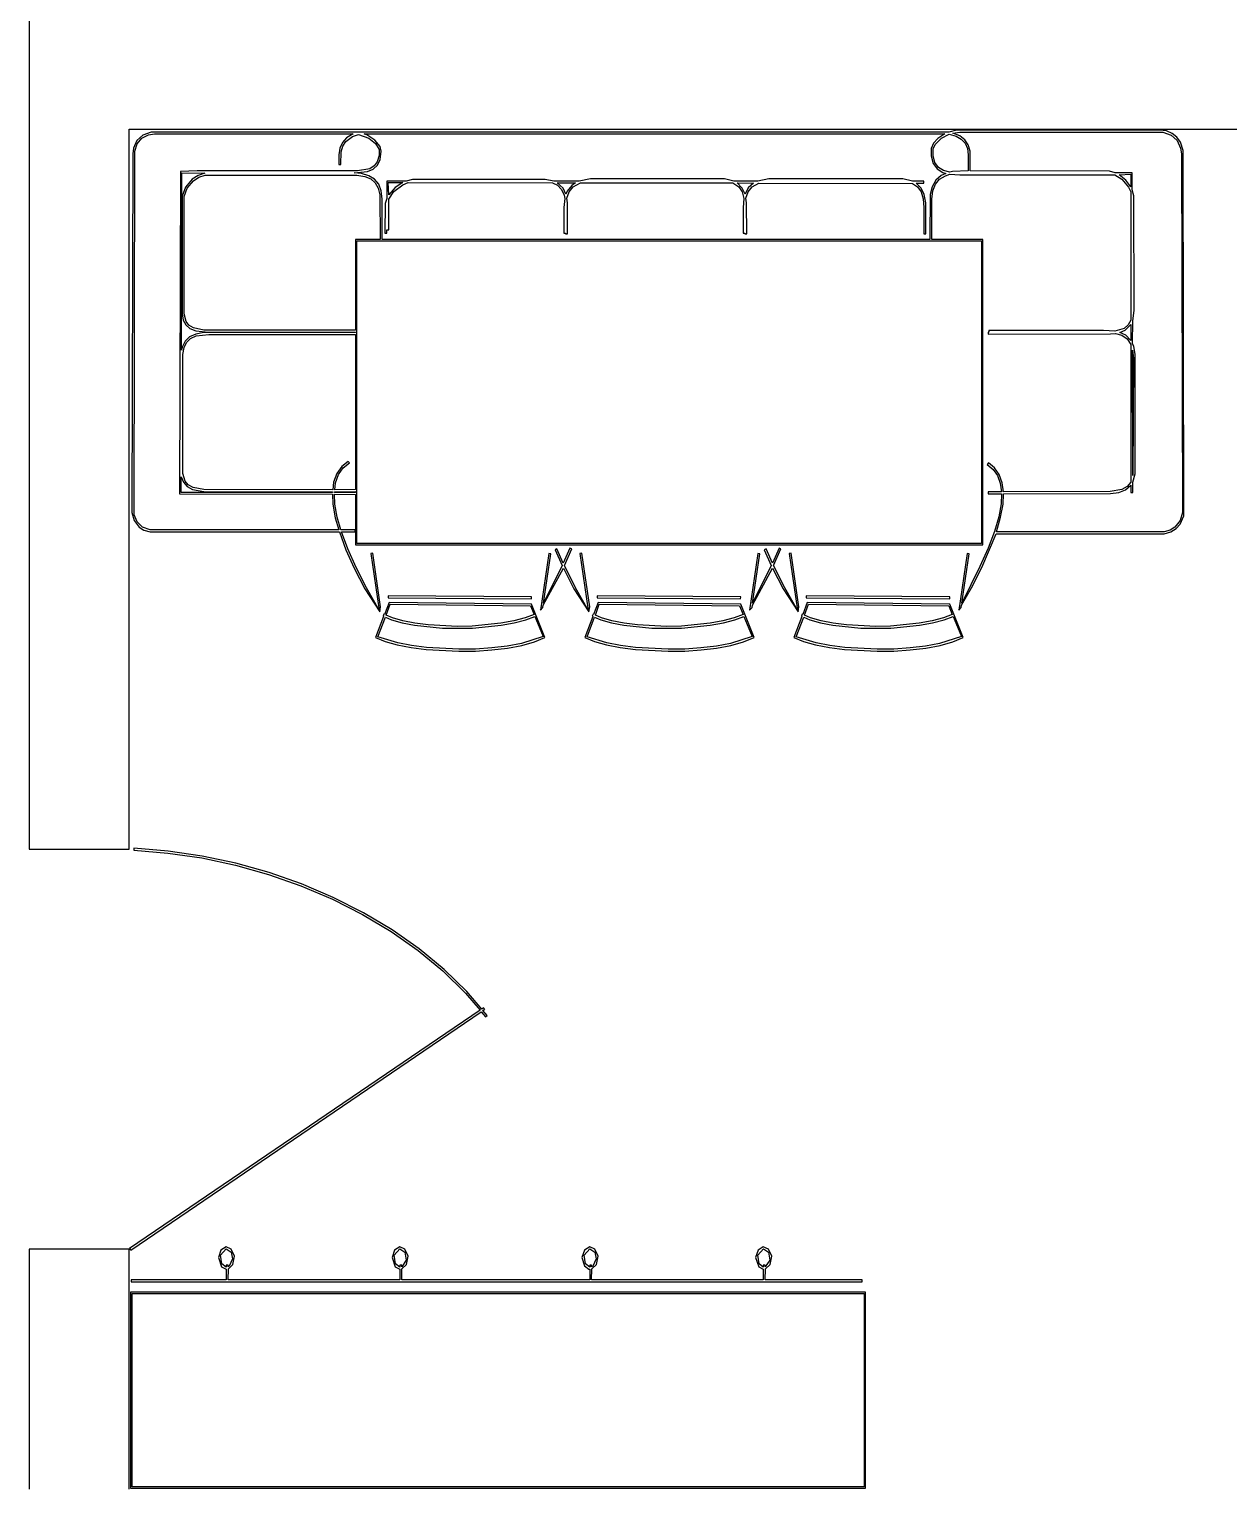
# Model space of a CAD drawing. Header units: metres. Extents: x -12.3 to 21.7, y -8.9 to 7.5.
# Drawn here: x -9.2 to -6.203, y -4.399 to -0.75 of the extents above; entities that cross this region are included whole.
import ezdxf

# ---------------------------------------------------------------- set-up
doc = ezdxf.new("R2010")
doc.units = ezdxf.units.M

msp = doc.modelspace()

# ---------------------------------------------------------------- linework, layer by layer
for p, q in [((-9.2, 1.29999), (-9.2, -2.79999)), ((-8.95, -2.79999), (-8.95, -1)), ((-8.95, -1), (-4.29999, -1)), ((-8.91606, -1.01468), (-8.93109, -1.02864)), ((-8.91858, -1.02257), (-8.90155, -1.01384)), ((-8.89542, -1.00752), (-8.91606, -1.01468)), ((-8.90155, -1.01384), (-8.88728, -1.01199)), ((-6.90236, -1.00752), (-8.89542, -1.00752)), ((-8.88728, -1.01199), (-8.39056, -1.01199)), ((-8.40919, -1.03047), (-8.39203, -1.01793)), ((-8.39056, -1.01199), (-8.40742, -1.02179)), ((-8.39203, -1.01793), (-8.37714, -1.01314)), ((-8.37714, -1.01314), (-8.3515, -1.02255)), ((-8.35634, -1.01445), (-8.36325, -1.01166)), ((-8.36325, -1.01166), (-6.91177, -1.0117)), ((-8.33607, -1.02736), (-8.35634, -1.01445)), ((-6.91177, -1.0117), (-6.92973, -1.02359)), ((-6.9203, -1.02257), (-6.90172, -1.01265)), ((-6.88303, -1.00255), (-6.90236, -1.00752)), ((-6.90172, -1.01265), (-6.88393, -1.0175)), ((-6.89223, -1.00951), (-6.87437, -1.007)), ((-6.87476, -1.01653), (-6.89223, -1.00951)), ((-6.88393, -1.0175), (-6.87134, -1.02489)), ((-6.37492, -1.002), (-6.88303, -1.00255)), ((-6.86247, -1.02625), (-6.87476, -1.01653)), ((-6.87437, -1.007), (-6.3671, -1.00752)), ((-6.35832, -1.00421), (-6.37492, -1.002)), ((-6.3671, -1.00752), (-6.34645, -1.01468)), ((-6.34386, -1.01041), (-6.35832, -1.00421)), ((-6.34645, -1.01468), (-6.33142, -1.02864)), ((-6.33211, -1.01993), (-6.34386, -1.01041)), ((-6.32341, -1.03206), (-6.33211, -1.01993)), ((-8.93965, -1.04727), (-8.94136, -1.06126)), ((-8.93109, -1.02864), (-8.93965, -1.04727)), ((-8.93791, -1.96396), (-8.93596, -1.05476)), ((-8.93596, -1.05476), (-8.9303, -1.0368)), ((-8.9303, -1.0368), (-8.91858, -1.02257)), ((-8.424, -1.04752), (-8.42621, -1.06389)), ((-8.41759, -1.03328), (-8.424, -1.04752)), ((-8.42122, -1.08833), (-8.4207, -1.0562)), ((-8.4207, -1.0562), (-8.41673, -1.04214)), ((-8.40742, -1.02179), (-8.41759, -1.03328)), ((-8.41673, -1.04214), (-8.40919, -1.03047)), ((-8.3515, -1.02255), (-8.33443, -1.0359)), ((-8.32304, -1.04358), (-8.33607, -1.02736)), ((-8.33443, -1.0359), (-8.32582, -1.05043)), ((-8.32582, -1.05043), (-8.32585, -1.06537)), ((-8.32024, -1.05487), (-8.32304, -1.04358)), ((-8.32277, -1.07552), (-8.32024, -1.05487)), ((-6.94641, -1.04805), (-6.94658, -1.06664)), ((-6.94026, -1.03513), (-6.94641, -1.04805)), ((-6.94162, -1.06599), (-6.94154, -1.04924)), ((-6.94154, -1.04924), (-6.93616, -1.03796)), ((-6.92973, -1.02359), (-6.94026, -1.03513)), ((-6.93616, -1.03796), (-6.9203, -1.02257)), ((-6.87134, -1.02489), (-6.86171, -1.03514)), ((-6.85365, -1.0392), (-6.86247, -1.02625)), ((-6.86171, -1.03514), (-6.85558, -1.04822)), ((-6.85558, -1.04822), (-6.85342, -1.06406)), ((-6.84901, -1.05511), (-6.85365, -1.0392)), ((-6.84842, -1.10414), (-6.84901, -1.05511)), ((-6.33142, -1.02864), (-6.32286, -1.04727)), ((-6.31662, -1.05356), (-6.32341, -1.03206)), ((-6.32286, -1.04727), (-6.32115, -1.06126)), ((-6.31485, -1.96619), (-6.31662, -1.05356)), ((-8.94136, -1.06126), (-8.94395, -1.95808)), ((-8.42621, -1.06389), (-8.42621, -1.08833)), ((-8.42621, -1.08833), (-8.42122, -1.08833)), ((-8.3382, -1.09192), (-8.34923, -1.09866)), ((-8.34071, -1.09996), (-8.32985, -1.09023)), ((-8.33029, -1.08136), (-8.3382, -1.09192)), ((-8.32585, -1.06537), (-8.33029, -1.08136)), ((-8.32985, -1.09023), (-8.32277, -1.07552)), ((-6.94658, -1.06664), (-6.94121, -1.08574)), ((-6.93672, -1.08356), (-6.94162, -1.06599)), ((-6.94121, -1.08574), (-6.93098, -1.09938)), ((-6.92766, -1.09566), (-6.93672, -1.08356)), ((-6.85342, -1.06406), (-6.85342, -1.10414)), ((-6.32115, -1.06126), (-6.31856, -1.95808)), ((-8.82207, -1.10561), (-8.82407, -1.91139)), ((-8.77992, -1.10414), (-8.82207, -1.10561)), ((-8.81964, -1.55211), (-8.81853, -1.10915)), ((-8.81853, -1.10915), (-8.76091, -1.10988)), ((-8.79294, -1.12503), (-8.80962, -1.14484)), ((-8.80531, -1.14737), (-8.78972, -1.12885)), ((-8.77809, -1.11533), (-8.79294, -1.12503)), ((-8.78972, -1.12885), (-8.77592, -1.11983)), ((-8.37946, -1.10399), (-8.77992, -1.10414)), ((-8.76091, -1.10988), (-8.77809, -1.11533)), ((-8.77592, -1.11983), (-8.76013, -1.11482)), ((-8.76013, -1.11482), (-8.38101, -1.11456)), ((-8.38814, -1.10915), (-8.35455, -1.10571)), ((-8.37003, -1.11089), (-8.38814, -1.10915)), ((-8.38101, -1.11456), (-8.36177, -1.11787)), ((-8.34923, -1.09866), (-8.37946, -1.10399)), ((-8.35167, -1.11618), (-8.37003, -1.11089)), ((-8.36177, -1.11787), (-8.34659, -1.12442)), ((-8.35455, -1.10571), (-8.34071, -1.09996)), ((-8.33722, -1.12511), (-8.35167, -1.11618)), ((-8.34659, -1.12442), (-8.33533, -1.13414)), ((-8.32675, -1.13774), (-8.33722, -1.12511)), ((-8.25842, -1.12996), (-8.30661, -1.12996)), ((-8.30661, -1.12996), (-8.30661, -1.17352)), ((-8.24205, -1.12561), (-8.25842, -1.12996)), ((-7.91042, -1.12535), (-8.24205, -1.12561)), ((-7.88892, -1.12996), (-7.91042, -1.12535)), ((-7.82591, -1.12996), (-7.88892, -1.12996)), ((-7.79782, -1.1244), (-7.82591, -1.12996)), ((-7.46272, -1.12442), (-7.79782, -1.1244)), ((-7.43938, -1.12996), (-7.46272, -1.12442)), ((-7.3792, -1.12996), (-7.43938, -1.12996)), ((-7.35168, -1.1244), (-7.3792, -1.12996)), ((-7.01678, -1.12442), (-7.35168, -1.1244)), ((-6.99306, -1.12996), (-7.01678, -1.12442)), ((-6.96445, -1.12996), (-6.99306, -1.12996)), ((-6.96445, -1.13496), (-6.96445, -1.12996)), ((-6.93489, -1.12776), (-6.94414, -1.14368)), ((-6.93578, -1.13774), (-6.92531, -1.12511)), ((-6.9212, -1.11592), (-6.93489, -1.12776)), ((-6.93098, -1.09938), (-6.91713, -1.10789)), ((-6.91521, -1.10327), (-6.92766, -1.09566)), ((-6.92531, -1.12511), (-6.91084, -1.11618)), ((-6.90959, -1.11043), (-6.9212, -1.11592)), ((-6.91713, -1.10789), (-6.90959, -1.11043)), ((-6.89984, -1.10744), (-6.91521, -1.10327)), ((-6.91084, -1.11618), (-6.89958, -1.1125)), ((-6.89336, -1.10596), (-6.89984, -1.10744)), ((-6.89958, -1.1125), (-6.87442, -1.11414)), ((-6.85342, -1.10414), (-6.89336, -1.10596)), ((-6.87442, -1.11414), (-6.4874, -1.11414)), ((-6.50082, -1.10493), (-6.84842, -1.10414)), ((-6.48645, -1.10915), (-6.50082, -1.10493)), ((-6.4874, -1.11414), (-6.46959, -1.12503)), ((-6.44398, -1.10915), (-6.48645, -1.10915)), ((-6.47684, -1.11389), (-6.44751, -1.11269)), ((-6.45956, -1.12766), (-6.47684, -1.11389)), ((-6.46959, -1.12503), (-6.4529, -1.14484)), ((-6.44749, -1.14445), (-6.45956, -1.12766)), ((-6.44751, -1.11269), (-6.44749, -1.14445)), ((-6.44388, -1.15196), (-6.44398, -1.10915)), ((-8.81795, -1.16725), (-8.81819, -1.46184)), ((-8.80962, -1.14484), (-8.81795, -1.16725)), ((-8.813, -1.16801), (-8.80531, -1.14737)), ((-8.33533, -1.13414), (-8.3277, -1.14731)), ((-8.3277, -1.14731), (-8.32375, -1.16443)), ((-8.32039, -1.15421), (-8.32675, -1.13774)), ((-8.32375, -1.16443), (-8.32324, -1.27553)), ((-8.31824, -1.17458), (-8.32039, -1.15421)), ((-8.30307, -1.1335), (-8.26662, -1.13354)), ((-8.30171, -1.16432), (-8.30307, -1.1335)), ((-8.28516, -1.14548), (-8.30171, -1.16432)), ((-8.30161, -1.17455), (-8.28874, -1.15564)), ((-8.28874, -1.15564), (-8.26651, -1.13899)), ((-8.26662, -1.13354), (-8.28516, -1.14548)), ((-8.26651, -1.13899), (-8.25343, -1.13356)), ((-8.25343, -1.13356), (-7.89241, -1.13394)), ((-7.89241, -1.13394), (-7.88025, -1.13995)), ((-7.86603, -1.14757), (-7.8806, -1.13396)), ((-7.8806, -1.13396), (-7.83488, -1.13402)), ((-7.88025, -1.13995), (-7.87016, -1.15036)), ((-7.87016, -1.15036), (-7.86349, -1.16502)), ((-7.85901, -1.16277), (-7.86603, -1.14757)), ((-7.86349, -1.16502), (-7.86185, -1.173)), ((-7.85542, -1.15453), (-7.85901, -1.16277)), ((-7.85661, -1.17276), (-7.85101, -1.15689)), ((-7.84431, -1.14043), (-7.85542, -1.15453)), ((-7.85101, -1.15689), (-7.841, -1.14418)), ((-7.83488, -1.13402), (-7.84431, -1.14043)), ((-7.841, -1.14418), (-7.82233, -1.13402)), ((-7.82233, -1.13402), (-7.4416, -1.13445)), ((-7.4416, -1.13445), (-7.42712, -1.14418)), ((-7.41833, -1.14725), (-7.43108, -1.13446)), ((-7.43108, -1.13446), (-7.39014, -1.13513)), ((-7.42712, -1.14418), (-7.41875, -1.15689)), ((-7.41875, -1.15689), (-7.41423, -1.17303)), ((-7.41138, -1.16255), (-7.41833, -1.14725)), ((-7.4032, -1.14696), (-7.41138, -1.16255)), ((-7.40897, -1.17264), (-7.40358, -1.15689)), ((-7.40358, -1.15689), (-7.39386, -1.14418)), ((-7.39014, -1.13513), (-7.4032, -1.14696)), ((-7.39386, -1.14418), (-7.37708, -1.13451)), ((-7.37708, -1.13451), (-6.99254, -1.13553)), ((-6.99254, -1.13553), (-6.98032, -1.14418)), ((-6.97137, -1.14716), (-6.98369, -1.13495)), ((-6.98369, -1.13495), (-6.96445, -1.13496)), ((-6.98032, -1.14418), (-6.97151, -1.15689)), ((-6.97151, -1.15689), (-6.9662, -1.17401)), ((-6.96365, -1.16338), (-6.97137, -1.14716)), ((-6.95988, -1.18391), (-6.96365, -1.16338)), ((-6.94872, -1.16336), (-6.94928, -1.27553)), ((-6.94414, -1.14368), (-6.94872, -1.16336)), ((-6.94427, -1.17458), (-6.94214, -1.15421)), ((-6.94214, -1.15421), (-6.93578, -1.13774)), ((-6.4529, -1.14484), (-6.44748, -1.15659)), ((-6.44748, -1.15659), (-6.44728, -1.47702)), ((-6.43964, -1.16649), (-6.44388, -1.15196)), ((-6.43898, -1.45316), (-6.43964, -1.16649)), ((-8.8132, -1.4614), (-8.813, -1.16801)), ((-8.31824, -1.27553), (-8.31824, -1.17458)), ((-8.31065, -1.18605), (-8.31157, -1.25955)), ((-8.30661, -1.17352), (-8.31065, -1.18605)), ((-8.30161, -1.25191), (-8.30161, -1.17455)), ((-7.86185, -1.173), (-7.86391, -1.19577)), ((-7.86391, -1.19577), (-7.86391, -1.25957)), ((-7.85521, -1.18396), (-7.85661, -1.17276)), ((-7.85478, -1.26115), (-7.85521, -1.18396)), ((-7.41423, -1.17303), (-7.41621, -1.19579)), ((-7.41621, -1.19579), (-7.41621, -1.25957)), ((-7.40755, -1.18394), (-7.40897, -1.17264)), ((-7.40712, -1.26115), (-7.40755, -1.18394)), ((-6.9662, -1.17401), (-6.96442, -1.19588)), ((-6.96442, -1.19588), (-6.96442, -1.26115)), ((-6.95943, -1.26115), (-6.95988, -1.18391)), ((-6.94427, -1.27553), (-6.94427, -1.17458)), ((-8.38493, -1.27553), (-8.38493, -1.50208)), ((-8.32324, -1.27553), (-8.38493, -1.27553)), ((-6.94928, -1.27553), (-8.31824, -1.27553)), ((-8.31157, -1.25955), (-8.30656, -1.25955)), ((-8.30656, -1.25955), (-8.30656, -1.25191)), ((-8.30656, -1.25191), (-8.30161, -1.25191)), ((-7.86391, -1.25957), (-7.85977, -1.25957)), ((-7.85977, -1.25957), (-7.85977, -1.26115)), ((-7.85977, -1.26115), (-7.85478, -1.26115)), ((-7.41621, -1.25957), (-7.41212, -1.25957)), ((-7.41212, -1.25957), (-7.41212, -1.26115)), ((-7.41212, -1.26115), (-7.40712, -1.26115)), ((-6.96442, -1.26115), (-6.95943, -1.26115)), ((-6.81714, -1.27553), (-6.94427, -1.27553)), ((-6.81714, -2.03889), (-6.81714, -1.27553)), ((-8.38139, -2.03535), (-8.38139, -1.27907)), ((-8.38139, -1.27907), (-6.82068, -1.27907)), ((-6.82068, -1.27907), (-6.82068, -2.03535)), ((-6.44255, -1.47862), (-6.43898, -1.45316)), ((-8.81819, -1.46184), (-8.81525, -1.47702)), ((-8.81525, -1.47702), (-8.80884, -1.48907)), ((-8.80809, -1.48108), (-8.8132, -1.4614)), ((-8.80884, -1.48907), (-8.79846, -1.49805)), ((-8.8009, -1.49017), (-8.80809, -1.48108)), ((-8.78973, -1.49677), (-8.8009, -1.49017)), ((-6.45367, -1.48907), (-6.46407, -1.49805)), ((-6.4615, -1.50235), (-6.44727, -1.48834)), ((-6.44728, -1.47702), (-6.45367, -1.48907)), ((-6.44727, -1.48834), (-6.44724, -1.52786)), ((-6.44292, -1.53549), (-6.44255, -1.47862)), ((-8.81071, -1.52994), (-8.81778, -1.54448)), ((-8.79959, -1.51915), (-8.81071, -1.52994)), ((-8.80666, -1.53284), (-8.7968, -1.5233)), ((-8.78404, -1.51205), (-8.79959, -1.51915)), ((-8.79846, -1.49805), (-8.78357, -1.504)), ((-8.7968, -1.5233), (-8.78261, -1.51685)), ((-8.76331, -1.50195), (-8.78973, -1.49677)), ((-8.7637, -1.50856), (-8.78404, -1.51205)), ((-8.78357, -1.504), (-8.75163, -1.50731)), ((-8.78261, -1.51685), (-8.75154, -1.51312)), ((-8.38493, -1.50839), (-8.7637, -1.50856)), ((-8.38493, -1.50208), (-8.76331, -1.50195)), ((-8.75163, -1.50731), (-8.38493, -1.50708)), ((-8.75154, -1.51312), (-8.38493, -1.5134)), ((-8.38493, -1.50708), (-8.38493, -1.50839)), ((-8.38493, -1.5134), (-8.38493, -1.90106)), ((-6.80214, -1.50731), (-6.80382, -1.50731)), ((-6.80382, -1.50731), (-6.80382, -1.51231)), ((-6.80382, -1.51231), (-6.49854, -1.51193)), ((-6.51567, -1.50311), (-6.80214, -1.50311)), ((-6.80214, -1.50311), (-6.80214, -1.50731)), ((-6.48717, -1.50494), (-6.51567, -1.50311)), ((-6.49854, -1.51193), (-6.48561, -1.51041)), ((-6.46407, -1.49805), (-6.48717, -1.50494)), ((-6.48561, -1.51041), (-6.47012, -1.51515)), ((-6.47508, -1.508), (-6.4615, -1.50235)), ((-6.46013, -1.51501), (-6.47508, -1.508)), ((-6.47012, -1.51515), (-6.45683, -1.52408)), ((-6.44724, -1.52786), (-6.46013, -1.51501)), ((-6.45683, -1.52408), (-6.44724, -1.53813)), ((-8.81778, -1.54448), (-8.81964, -1.55211)), ((-8.81616, -1.86031), (-8.81615, -1.56329)), ((-8.81615, -1.56329), (-8.813, -1.54599)), ((-8.813, -1.54599), (-8.80666, -1.53284)), ((-6.44724, -1.53813), (-6.44778, -1.8824)), ((-6.43997, -1.54297), (-6.44292, -1.53549)), ((-6.44287, -1.5522), (-6.44098, -1.57355)), ((-6.44209, -1.86534), (-6.44287, -1.5522)), ((-6.4364, -1.56247), (-6.43997, -1.54297)), ((-6.43642, -1.8613), (-6.4364, -1.56247)), ((-6.44098, -1.57355), (-6.44209, -1.86534)), ((-8.81042, -1.87987), (-8.81616, -1.86031)), ((-8.41907, -1.84343), (-8.43141, -1.86099)), ((-8.42699, -1.86331), (-8.41542, -1.84683)), ((-8.40305, -1.8304), (-8.41907, -1.84343)), ((-8.41542, -1.84683), (-8.39989, -1.83429)), ((-8.39989, -1.83429), (-8.40305, -1.8304)), ((-6.80318, -1.83429), (-6.80632, -1.83818)), ((-6.80632, -1.83818), (-6.79131, -1.85025)), ((-6.78764, -1.84683), (-6.80318, -1.83429)), ((-6.79131, -1.85025), (-6.78052, -1.86562)), ((-6.77608, -1.86331), (-6.78764, -1.84683)), ((-8.82053, -1.90787), (-8.8199, -1.86879)), ((-8.8199, -1.86879), (-8.81473, -1.8824)), ((-8.81473, -1.8824), (-8.80568, -1.89291)), ((-8.80254, -1.88904), (-8.81042, -1.87987)), ((-8.80568, -1.89291), (-8.79239, -1.90038)), ((-8.79059, -1.89571), (-8.80254, -1.88904)), ((-8.76338, -1.90092), (-8.79059, -1.89571)), ((-8.43929, -1.8826), (-8.4417, -1.90129)), ((-8.43141, -1.86099), (-8.43929, -1.8826)), ((-8.43668, -1.90129), (-8.43443, -1.88377)), ((-8.43443, -1.88377), (-8.42699, -1.86331)), ((-6.78052, -1.86562), (-6.7735, -1.88496)), ((-6.76865, -1.88377), (-6.77608, -1.86331)), ((-6.7735, -1.88496), (-6.77077, -1.90628)), ((-6.76575, -1.90628), (-6.76865, -1.88377)), ((-6.45683, -1.89291), (-6.47012, -1.90038)), ((-6.46046, -1.90138), (-6.44701, -1.88989)), ((-6.44778, -1.8824), (-6.45683, -1.89291)), ((-6.44701, -1.88989), (-6.44699, -1.90788)), ((-6.44205, -1.88193), (-6.43642, -1.8613)), ((-6.44199, -1.90787), (-6.44205, -1.88193)), ((-8.82407, -1.91139), (-8.44238, -1.91269)), ((-8.44255, -1.90787), (-8.82053, -1.90787)), ((-8.79239, -1.90038), (-8.7637, -1.90591)), ((-8.7637, -1.90591), (-8.44234, -1.90628)), ((-8.4417, -1.90129), (-8.76338, -1.90092)), ((-8.44234, -1.90628), (-8.44255, -1.90787)), ((-8.44238, -1.91269), (-8.44125, -1.93764)), ((-8.43752, -1.90787), (-8.43732, -1.90628)), ((-8.38493, -1.90793), (-8.43752, -1.90787)), ((-8.43628, -1.93709), (-8.43738, -1.9127)), ((-8.43738, -1.9127), (-8.38493, -1.91292)), ((-8.43732, -1.90628), (-8.38493, -1.90605)), ((-8.38493, -1.90106), (-8.43668, -1.90129)), ((-8.38493, -1.90605), (-8.38493, -1.90793)), ((-8.38493, -1.91292), (-8.38493, -2.03889)), ((-6.77077, -1.90628), (-6.8038, -1.90628)), ((-6.8038, -1.90628), (-6.8038, -1.91129)), ((-6.8038, -1.91129), (-6.7706, -1.91129)), ((-6.7706, -1.91129), (-6.77176, -1.93654)), ((-6.76678, -1.93709), (-6.76562, -1.91129)), ((-6.49881, -1.90591), (-6.76575, -1.90628)), ((-6.76562, -1.91129), (-6.49847, -1.9109)), ((-6.47012, -1.90038), (-6.49881, -1.90591)), ((-6.49847, -1.9109), (-6.47726, -1.90782)), ((-6.47726, -1.90782), (-6.46046, -1.90138)), ((-6.44699, -1.90788), (-6.44199, -1.90787)), ((-8.94395, -1.95808), (-8.93811, -1.97821)), ((-8.93048, -1.98138), (-8.93791, -1.96396)), ((-8.44125, -1.93764), (-8.43524, -1.97122)), ((-8.43037, -1.97009), (-8.43628, -1.93709)), ((-8.4213, -2.00182), (-8.43037, -1.97009)), ((-6.77757, -1.96896), (-6.78815, -2.00587)), ((-6.78322, -2.00681), (-6.77271, -1.97009)), ((-6.77176, -1.93654), (-6.77757, -1.96896)), ((-6.77271, -1.97009), (-6.76678, -1.93709)), ((-6.31856, -1.95808), (-6.3244, -1.97821)), ((-6.32375, -1.98698), (-6.31485, -1.96619)), ((-8.93811, -1.97821), (-8.92538, -1.99452)), ((-8.91701, -1.99448), (-8.93048, -1.98138)), ((-8.92538, -1.99452), (-8.91318, -2.00212)), ((-8.89742, -2.0013), (-8.91701, -1.99448)), ((-8.91318, -2.00212), (-8.89807, -2.00626)), ((-8.89807, -2.00626), (-8.42506, -2.00681)), ((-8.42648, -2.00182), (-8.89742, -2.0013)), ((-8.43524, -1.97122), (-8.42648, -2.00182)), ((-8.38515, -2.00182), (-8.4213, -2.00182)), ((-8.38515, -2.00681), (-8.38515, -2.00182)), ((-6.78815, -2.00587), (-6.80367, -2.04733)), ((-6.36444, -2.00626), (-6.78322, -2.00681)), ((-6.34933, -2.00212), (-6.36444, -2.00626)), ((-6.3638, -2.01122), (-6.34732, -2.0067)), ((-6.33713, -1.99452), (-6.34933, -2.00212)), ((-6.34732, -2.0067), (-6.33391, -1.99835)), ((-6.3244, -1.97821), (-6.33713, -1.99452)), ((-6.33391, -1.99835), (-6.32375, -1.98698)), ((-8.42506, -2.00681), (-8.40866, -2.05113)), ((-8.40404, -2.04924), (-8.41986, -2.00681)), ((-8.41986, -2.00681), (-8.38515, -2.00681)), ((-8.38493, -2.03889), (-6.81714, -2.03889)), ((-6.82068, -2.03535), (-8.38139, -2.03535)), ((-6.81978, -2.09554), (-6.78398, -2.01181)), ((-6.78398, -2.01181), (-6.3638, -2.01122)), ((-8.40866, -2.05113), (-8.38779, -2.0977)), ((-8.38329, -2.09554), (-8.40404, -2.04924)), ((-8.34146, -2.05972), (-8.34641, -2.06044)), ((-8.34641, -2.06044), (-8.32581, -2.20204)), ((-8.32193, -2.19392), (-8.34146, -2.05972)), ((-7.90182, -2.06044), (-7.92244, -2.20204)), ((-7.91489, -2.18491), (-7.89688, -2.06116)), ((-7.89688, -2.06116), (-7.90182, -2.06044)), ((-7.88142, -2.04924), (-7.88599, -2.05128)), ((-7.88599, -2.05128), (-7.86829, -2.09076)), ((-7.86555, -2.08464), (-7.88142, -2.04924)), ((-7.84877, -2.0472), (-7.86555, -2.08464)), ((-7.86282, -2.09076), (-7.84421, -2.04924)), ((-7.84421, -2.04924), (-7.84877, -2.0472)), ((-7.81885, -2.05972), (-7.82379, -2.06044)), ((-7.82379, -2.06044), (-7.80319, -2.20204)), ((-7.79932, -2.19392), (-7.81885, -2.05972)), ((-7.37927, -2.06044), (-7.39987, -2.20204)), ((-7.39233, -2.18491), (-7.37433, -2.06116)), ((-7.37433, -2.06116), (-7.37927, -2.06044)), ((-7.35886, -2.04924), (-7.36342, -2.05128)), ((-7.36342, -2.05128), (-7.34573, -2.09076)), ((-7.34299, -2.08464), (-7.35886, -2.04924)), ((-7.3262, -2.0472), (-7.34299, -2.08464)), ((-7.34026, -2.09076), (-7.32164, -2.04924)), ((-7.32164, -2.04924), (-7.3262, -2.0472)), ((-7.29628, -2.05972), (-7.30122, -2.06044)), ((-7.30122, -2.06044), (-7.28062, -2.20204)), ((-7.27675, -2.19392), (-7.29628, -2.05972)), ((-6.85666, -2.06044), (-6.87727, -2.20204)), ((-6.86974, -2.18491), (-6.85172, -2.06116)), ((-6.85172, -2.06116), (-6.85666, -2.06044)), ((-6.80367, -2.04733), (-6.8243, -2.09338)), ((-8.38779, -2.0977), (-8.36166, -2.14882)), ((-8.35725, -2.14645), (-8.38329, -2.09554)), ((-7.91563, -2.19002), (-7.86517, -2.0977)), ((-7.86829, -2.09076), (-7.91489, -2.18491)), ((-7.86517, -2.0977), (-7.83905, -2.14882)), ((-7.83466, -2.14645), (-7.86282, -2.09076)), ((-7.39308, -2.19005), (-7.34262, -2.0977)), ((-7.34573, -2.09076), (-7.39233, -2.18491)), ((-7.34262, -2.0977), (-7.31648, -2.14882)), ((-7.31209, -2.14645), (-7.34026, -2.09076)), ((-6.8243, -2.09338), (-6.86974, -2.18491)), ((-6.84581, -2.14645), (-6.81978, -2.09554)), ((-8.36166, -2.14882), (-8.32417, -2.20677)), ((-8.32581, -2.20204), (-8.35725, -2.14645)), ((-7.83905, -2.14882), (-7.80157, -2.20677)), ((-7.80319, -2.20204), (-7.83466, -2.14645)), ((-7.31648, -2.14882), (-7.27901, -2.20677)), ((-7.28062, -2.20204), (-7.31209, -2.14645)), ((-6.87047, -2.19002), (-6.84581, -2.14645)), ((-8.3009, -2.18298), (-8.3125, -2.21307)), ((-8.30791, -2.21507), (-8.2981, -2.18712)), ((-8.30342, -2.16661), (-8.30347, -2.17162)), ((-8.30347, -2.17162), (-7.9449, -2.17432)), ((-7.94487, -2.16931), (-8.30342, -2.16661)), ((-7.94487, -2.18707), (-8.3009, -2.18298)), ((-8.2981, -2.18712), (-7.94769, -2.19119)), ((-7.9449, -2.17432), (-7.94487, -2.16931)), ((-7.91125, -2.27026), (-7.94487, -2.18707)), ((-7.77829, -2.18298), (-7.78989, -2.21307)), ((-7.78529, -2.21507), (-7.7755, -2.18712)), ((-7.78081, -2.16661), (-7.78085, -2.17162)), ((-7.78085, -2.17162), (-7.42229, -2.17432)), ((-7.42226, -2.16931), (-7.78081, -2.16661)), ((-7.42226, -2.18707), (-7.77829, -2.18298)), ((-7.7755, -2.18712), (-7.42508, -2.19119)), ((-7.42229, -2.17432), (-7.42226, -2.16931)), ((-7.38864, -2.27026), (-7.42226, -2.18707)), ((-7.25574, -2.18298), (-7.26732, -2.21306)), ((-7.26273, -2.21506), (-7.25293, -2.18712)), ((-7.25821, -2.16661), (-7.25824, -2.17162)), ((-7.25824, -2.17162), (-6.89973, -2.17432)), ((-6.89969, -2.16931), (-7.25821, -2.16661)), ((-6.89969, -2.18707), (-7.25574, -2.18298)), ((-7.25293, -2.18712), (-6.90251, -2.19119)), ((-6.89973, -2.17432), (-6.89969, -2.16931)), ((-6.86607, -2.27026), (-6.89969, -2.18707)), ((-8.31461, -2.21854), (-8.33452, -2.27026)), ((-8.32858, -2.26875), (-8.30971, -2.21974)), ((-8.32417, -2.20677), (-8.32193, -2.19392)), ((-8.31386, -2.21248), (-8.31586, -2.21706)), ((-8.31586, -2.21706), (-8.31461, -2.21854)), ((-8.3125, -2.21307), (-8.31386, -2.21248)), ((-8.30971, -2.21974), (-8.29433, -2.22644)), ((-8.29263, -2.22173), (-8.30791, -2.21507)), ((-8.26659, -2.22925), (-8.29263, -2.22173)), ((-7.96083, -2.22168), (-7.9893, -2.22923)), ((-7.93864, -2.21313), (-7.96083, -2.22168)), ((-7.95929, -2.22644), (-7.93674, -2.21776)), ((-7.94769, -2.19119), (-7.93864, -2.21313)), ((-7.93674, -2.21776), (-7.91588, -2.26836)), ((-7.92244, -2.20204), (-7.91641, -2.19536)), ((-7.91641, -2.19536), (-7.91563, -2.19002)), ((-7.79199, -2.21854), (-7.8119, -2.27026)), ((-7.80597, -2.26875), (-7.78709, -2.21974)), ((-7.80157, -2.20677), (-7.79932, -2.19392)), ((-7.79124, -2.21248), (-7.79324, -2.21706)), ((-7.79324, -2.21706), (-7.79199, -2.21854)), ((-7.78989, -2.21307), (-7.79124, -2.21248)), ((-7.78709, -2.21974), (-7.77173, -2.22644)), ((-7.77002, -2.22173), (-7.78529, -2.21507)), ((-7.74397, -2.22925), (-7.77002, -2.22173)), ((-7.43822, -2.22168), (-7.46669, -2.22923)), ((-7.41603, -2.21313), (-7.43822, -2.22168)), ((-7.43668, -2.22644), (-7.41412, -2.21776)), ((-7.42508, -2.19119), (-7.41603, -2.21313)), ((-7.41412, -2.21776), (-7.39326, -2.26836)), ((-7.39987, -2.20204), (-7.39386, -2.19536)), ((-7.39386, -2.19536), (-7.39308, -2.19005)), ((-7.26942, -2.21854), (-7.28935, -2.27026)), ((-7.28342, -2.26875), (-7.26451, -2.21973)), ((-7.27901, -2.20677), (-7.27675, -2.19392)), ((-7.26863, -2.21248), (-7.27063, -2.21706)), ((-7.27063, -2.21706), (-7.26942, -2.21854)), ((-7.26732, -2.21306), (-7.26863, -2.21248)), ((-7.26451, -2.21973), (-7.24911, -2.22644)), ((-7.24742, -2.22173), (-7.26273, -2.21506)), ((-7.22136, -2.22925), (-7.24742, -2.22173)), ((-6.9156, -2.22168), (-6.94408, -2.22923)), ((-6.89346, -2.21315), (-6.9156, -2.22168)), ((-6.91406, -2.22644), (-6.89156, -2.21777)), ((-6.90251, -2.19119), (-6.89346, -2.21315)), ((-6.89156, -2.21777), (-6.8707, -2.26836)), ((-6.87727, -2.20204), (-6.87125, -2.19536)), ((-6.87125, -2.19536), (-6.87047, -2.19002)), ((-8.29433, -2.22644), (-8.26775, -2.23412)), ((-8.26775, -2.23412), (-8.23708, -2.24008)), ((-8.23628, -2.23514), (-8.26659, -2.22925)), ((-8.23708, -2.24008), (-8.16727, -2.2469)), ((-8.20277, -2.23936), (-8.23628, -2.23514)), ((-8.13005, -2.24275), (-8.20277, -2.23936)), ((-8.16727, -2.2469), (-8.09258, -2.2469)), ((-8.0928, -2.2419), (-8.13005, -2.24275)), ((-8.02145, -2.23514), (-8.0928, -2.2419)), ((-8.09258, -2.2469), (-8.02069, -2.24008)), ((-7.9893, -2.22923), (-8.02145, -2.23514)), ((-8.02069, -2.24008), (-7.9882, -2.23412)), ((-7.9882, -2.23412), (-7.95929, -2.22644)), ((-7.77173, -2.22644), (-7.74515, -2.23412)), ((-7.74515, -2.23412), (-7.71446, -2.24008)), ((-7.71367, -2.23514), (-7.74397, -2.22925)), ((-7.71446, -2.24008), (-7.64465, -2.2469)), ((-7.68016, -2.23936), (-7.71367, -2.23514)), ((-7.60744, -2.24275), (-7.68016, -2.23936)), ((-7.64465, -2.2469), (-7.56998, -2.2469)), ((-7.57021, -2.2419), (-7.60744, -2.24275)), ((-7.49884, -2.23514), (-7.57021, -2.2419)), ((-7.56998, -2.2469), (-7.49809, -2.24008)), ((-7.46669, -2.22923), (-7.49884, -2.23514)), ((-7.49809, -2.24008), (-7.46559, -2.23412)), ((-7.46559, -2.23412), (-7.43668, -2.22644)), ((-7.24911, -2.22644), (-7.22253, -2.23412)), ((-7.22253, -2.23412), (-7.19185, -2.24008)), ((-7.19107, -2.23514), (-7.22136, -2.22925)), ((-7.19185, -2.24008), (-7.12204, -2.2469)), ((-7.15755, -2.23936), (-7.19107, -2.23514)), ((-7.08484, -2.24275), (-7.15755, -2.23936)), ((-7.12204, -2.2469), (-7.04736, -2.2469)), ((-7.04759, -2.2419), (-7.08484, -2.24275)), ((-6.97623, -2.23514), (-7.04759, -2.2419)), ((-7.04736, -2.2469), (-6.97548, -2.24008)), ((-6.94408, -2.22923), (-6.97623, -2.23514)), ((-6.97548, -2.24008), (-6.94298, -2.23412)), ((-6.94298, -2.23412), (-6.91406, -2.22644)), ((-8.33452, -2.27026), (-8.3102, -2.28038)), ((-8.2791, -2.28397), (-8.32858, -2.26875)), ((-8.3102, -2.28038), (-8.28026, -2.28883)), ((-8.28026, -2.28883), (-8.2458, -2.29559)), ((-8.245, -2.29065), (-8.2791, -2.28397)), ((-8.2458, -2.29559), (-8.2079, -2.30058)), ((-8.20738, -2.29561), (-8.245, -2.29065)), ((-8.12611, -2.30005), (-8.20738, -2.29561)), ((-8.04413, -2.29681), (-8.08466, -2.29942)), ((-8.00565, -2.29218), (-8.04413, -2.29681)), ((-8.04367, -2.30179), (-8.00487, -2.29712)), ((-7.97029, -2.28548), (-8.00565, -2.29218)), ((-8.00487, -2.29712), (-7.96915, -2.29034)), ((-7.91588, -2.26836), (-7.97029, -2.28548)), ((-7.96915, -2.29034), (-7.93758, -2.28142)), ((-7.93758, -2.28142), (-7.91125, -2.27026)), ((-7.8119, -2.27026), (-7.78758, -2.28038)), ((-7.75648, -2.28397), (-7.80597, -2.26875)), ((-7.78758, -2.28038), (-7.75764, -2.28883)), ((-7.75764, -2.28883), (-7.72319, -2.29559)), ((-7.72238, -2.29065), (-7.75648, -2.28397)), ((-7.72319, -2.29559), (-7.6853, -2.30058)), ((-7.68477, -2.29561), (-7.72238, -2.29065)), ((-7.6035, -2.30005), (-7.68477, -2.29561)), ((-7.52151, -2.29681), (-7.56206, -2.29942)), ((-7.48303, -2.29218), (-7.52151, -2.29681)), ((-7.52106, -2.30179), (-7.48227, -2.29712)), ((-7.44768, -2.28548), (-7.48303, -2.29218)), ((-7.48227, -2.29712), (-7.44653, -2.29034)), ((-7.39326, -2.26836), (-7.44768, -2.28548)), ((-7.44653, -2.29034), (-7.41496, -2.28142)), ((-7.41496, -2.28142), (-7.38864, -2.27026)), ((-7.28935, -2.27026), (-7.26501, -2.28038)), ((-7.23392, -2.28397), (-7.28342, -2.26875)), ((-7.26501, -2.28038), (-7.23508, -2.28883)), ((-7.23508, -2.28883), (-7.20062, -2.29559)), ((-7.19981, -2.29065), (-7.23392, -2.28397)), ((-7.20062, -2.29559), (-7.16273, -2.30058)), ((-7.16222, -2.29561), (-7.19981, -2.29065)), ((-7.08093, -2.30005), (-7.16222, -2.29561)), ((-6.99896, -2.29681), (-7.03949, -2.29942)), ((-6.96046, -2.29218), (-6.99896, -2.29681)), ((-6.9985, -2.30179), (-6.9597, -2.29712)), ((-6.92513, -2.28548), (-6.96046, -2.29218)), ((-6.9597, -2.29712), (-6.92397, -2.29034)), ((-6.8707, -2.26836), (-6.92513, -2.28548)), ((-6.92397, -2.29034), (-6.89241, -2.28142)), ((-6.89241, -2.28142), (-6.86607, -2.27026)), ((-8.2079, -2.30058), (-8.12616, -2.30505)), ((-8.12616, -2.30505), (-8.08446, -2.30441)), ((-8.08466, -2.29942), (-8.12611, -2.30005)), ((-8.08446, -2.30441), (-8.04367, -2.30179)), ((-7.6853, -2.30058), (-7.60355, -2.30505)), ((-7.60355, -2.30505), (-7.56186, -2.30441)), ((-7.56206, -2.29942), (-7.6035, -2.30005)), ((-7.56186, -2.30441), (-7.52106, -2.30179)), ((-7.16273, -2.30058), (-7.08098, -2.30505)), ((-7.08098, -2.30505), (-7.03929, -2.30441)), ((-7.03949, -2.29942), (-7.08093, -2.30005)), ((-7.03929, -2.30441), (-6.9985, -2.30179)), ((-9.2, -2.79999), (-8.95, -2.79999)), ((-8.93822, -2.79762), (-8.93861, -2.80261)), ((-8.93861, -2.80261), (-8.85374, -2.80937)), ((-8.85318, -2.80441), (-8.93822, -2.79762)), ((-8.85374, -2.80937), (-8.76903, -2.82181)), ((-8.76814, -2.81689), (-8.85318, -2.80441)), ((-8.76903, -2.82181), (-8.68492, -2.83975)), ((-8.68372, -2.8349), (-8.76814, -2.81689)), ((-8.68492, -2.83975), (-8.60205, -2.86301)), ((-8.60054, -2.85825), (-8.68372, -2.8349)), ((-8.60205, -2.86301), (-8.52104, -2.8914)), ((-8.51924, -2.88675), (-8.60054, -2.85825)), ((-8.52104, -2.8914), (-8.44257, -2.92476)), ((-8.44046, -2.92023), (-8.51924, -2.88675)), ((-8.44257, -2.92476), (-8.36722, -2.96288)), ((-8.36481, -2.9585), (-8.44046, -2.92023)), ((-8.36722, -2.96288), (-8.29564, -3.00558)), ((-8.29292, -3.00139), (-8.36481, -2.9585)), ((-8.29564, -3.00558), (-8.22849, -3.05269)), ((-8.22546, -3.04872), (-8.29292, -3.00139)), ((-8.22849, -3.05269), (-8.16637, -3.104)), ((-8.16302, -3.1003), (-8.22546, -3.04872)), ((-8.10625, -3.15594), (-8.16302, -3.1003)), ((-8.16637, -3.104), (-8.10991, -3.15935)), ((-8.10991, -3.15935), (-8.07358, -3.20221)), ((-8.06941, -3.19939), (-8.10625, -3.15594)), ((-8.07358, -3.20221), (-8.94926, -3.79774)), ((-8.94646, -3.80188), (-8.07031, -3.20605)), ((-8.07031, -3.20605), (-8.05959, -3.2187)), ((-8.06462, -3.19612), (-8.06941, -3.19939)), ((-8.06616, -3.20322), (-8.0618, -3.20026)), ((-8.05577, -3.21547), (-8.06616, -3.20322)), ((-8.0618, -3.20026), (-8.06462, -3.19612)), ((-8.05959, -3.2187), (-8.05577, -3.21547)), ((-8.70821, -3.79399), (-8.72139, -3.80219)), ((-8.69498, -3.79987), (-8.70821, -3.79399)), ((-8.27429, -3.79399), (-8.28748, -3.80219)), ((-8.26108, -3.79987), (-8.27429, -3.79399)), ((-7.79958, -3.79399), (-7.81277, -3.80219)), ((-7.78636, -3.79987), (-7.79958, -3.79399)), ((-7.36568, -3.79399), (-7.37886, -3.80219)), ((-7.35246, -3.79987), (-7.36568, -3.79399)), ((-8.95, -3.79999), (-9.2, -3.79999)), ((-9.2, -3.79999), (-9.2, -4.39999)), ((-8.95, -4.39999), (-8.95, -3.79999)), ((-8.94926, -3.79774), (-8.94646, -3.80188)), ((-8.72139, -3.80219), (-8.72739, -3.82022)), ((-8.72739, -3.82022), (-8.7195, -3.8436)), ((-8.72176, -3.81483), (-8.70815, -3.799)), ((-8.71866, -3.83595), (-8.72176, -3.81483)), ((-8.70815, -3.799), (-8.69534, -3.80742)), ((-8.69179, -3.82376), (-8.70039, -3.8418)), ((-8.69534, -3.80742), (-8.69179, -3.82376)), ((-8.68681, -3.81694), (-8.69498, -3.79987)), ((-8.6911, -3.83829), (-8.68681, -3.81694)), ((-8.28748, -3.80219), (-8.29347, -3.82022)), ((-8.29347, -3.82022), (-8.28558, -3.8436)), ((-8.28784, -3.81483), (-8.27423, -3.799)), ((-8.28474, -3.83595), (-8.28784, -3.81483)), ((-8.27423, -3.799), (-8.26143, -3.80742)), ((-8.25838, -3.82712), (-8.26929, -3.84352)), ((-8.26143, -3.80742), (-8.25838, -3.82712)), ((-8.25291, -3.81694), (-8.26108, -3.79987)), ((-8.25719, -3.83829), (-8.25291, -3.81694)), ((-7.81277, -3.80219), (-7.81876, -3.82022)), ((-7.81876, -3.82022), (-7.81277, -3.84111)), ((-7.81313, -3.81483), (-7.79953, -3.799)), ((-7.81004, -3.83595), (-7.81313, -3.81483)), ((-7.79953, -3.799), (-7.78673, -3.80742)), ((-7.78317, -3.82376), (-7.79176, -3.8418)), ((-7.78673, -3.80742), (-7.78317, -3.82376)), ((-7.7782, -3.81694), (-7.78636, -3.79987)), ((-7.78249, -3.83829), (-7.7782, -3.81694)), ((-7.37886, -3.80219), (-7.38486, -3.82022)), ((-7.38486, -3.82022), (-7.37697, -3.8436)), ((-7.37923, -3.81483), (-7.36562, -3.799)), ((-7.37613, -3.83595), (-7.37923, -3.81483)), ((-7.36562, -3.799), (-7.35281, -3.80742)), ((-7.34976, -3.82712), (-7.36067, -3.84352)), ((-7.35281, -3.80742), (-7.34976, -3.82712)), ((-7.34428, -3.81694), (-7.35246, -3.79987)), ((-7.34857, -3.83829), (-7.34428, -3.81694)), ((-8.7195, -3.8436), (-8.70821, -3.84972)), ((-8.70821, -3.84473), (-8.71866, -3.83595)), ((-8.7032, -3.83987), (-8.70821, -3.83987)), ((-8.70821, -3.83987), (-8.70821, -3.84473)), ((-8.70821, -3.84972), (-8.70821, -3.87592)), ((-8.7032, -3.84352), (-8.7032, -3.83987)), ((-8.70039, -3.8418), (-8.7032, -3.84352)), ((-8.7032, -3.87592), (-8.70244, -3.84868)), ((-8.70244, -3.84868), (-8.6911, -3.83829)), ((-8.28558, -3.8436), (-8.27429, -3.84972)), ((-8.27429, -3.84473), (-8.28474, -3.83595)), ((-8.26929, -3.83987), (-8.27429, -3.83987)), ((-8.27429, -3.83987), (-8.27429, -3.84473)), ((-8.27429, -3.84972), (-8.27429, -3.87592)), ((-8.26929, -3.84352), (-8.26929, -3.83987)), ((-8.26929, -3.87592), (-8.26852, -3.84868)), ((-8.26852, -3.84868), (-8.25719, -3.83829)), ((-7.81277, -3.84111), (-7.80197, -3.84946)), ((-7.79958, -3.84473), (-7.81004, -3.83595)), ((-7.80197, -3.84946), (-7.79958, -3.84972)), ((-7.79459, -3.83987), (-7.79958, -3.83987)), ((-7.79958, -3.83987), (-7.79958, -3.84473)), ((-7.79958, -3.84972), (-7.79958, -3.87592)), ((-7.79459, -3.84352), (-7.79459, -3.83987)), ((-7.79176, -3.8418), (-7.79459, -3.84352)), ((-7.79459, -3.87592), (-7.79382, -3.84868)), ((-7.79382, -3.84868), (-7.78249, -3.83829)), ((-7.37697, -3.8436), (-7.36568, -3.84972)), ((-7.36568, -3.84473), (-7.37613, -3.83595)), ((-7.36067, -3.83987), (-7.36568, -3.83987)), ((-7.36568, -3.83987), (-7.36568, -3.84473)), ((-7.36568, -3.84972), (-7.36568, -3.87592)), ((-7.36067, -3.84352), (-7.36067, -3.83987)), ((-7.36067, -3.87592), (-7.35991, -3.84868)), ((-7.35991, -3.84868), (-7.34857, -3.83829)), ((-8.70821, -3.87592), (-8.94551, -3.87592)), ((-8.94551, -3.87592), (-8.94551, -3.88091)), ((-8.94551, -3.88091), (-7.11876, -3.88091)), ((-8.27429, -3.87592), (-8.7032, -3.87592)), ((-7.79958, -3.87592), (-8.26929, -3.87592)), ((-7.36568, -3.87592), (-7.79459, -3.87592)), ((-7.11876, -3.87592), (-7.36067, -3.87592)), ((-7.11876, -3.88091), (-7.11876, -3.87592)), ((-7.11044, -3.90681), (-8.94664, -3.90681)), ((-8.94664, -3.90681), (-8.94664, -4.3974)), ((-8.9431, -4.39386), (-8.9431, -3.91035)), ((-8.9431, -3.91035), (-7.11397, -3.91035)), ((-7.11397, -3.91035), (-7.11397, -4.39386)), ((-7.11044, -4.3974), (-7.11044, -3.90681)), ((-8.94664, -4.3974), (-7.11044, -4.3974)), ((-7.11397, -4.39386), (-8.9431, -4.39386))]:
    msp.add_line(p, q)

doc.saveas('drawing.dxf')
